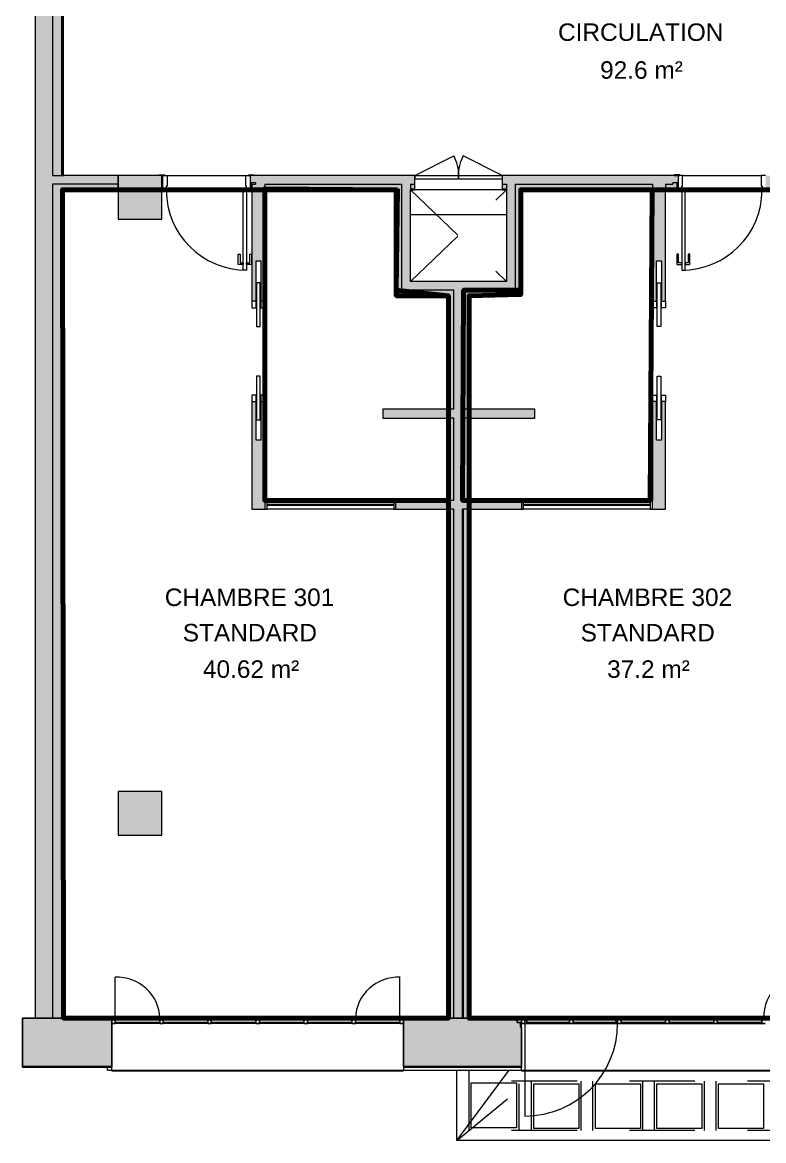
# Model space of a CAD drawing. Header units: metres. Extents: x -227.9 to -140, y 38 to 92.1.
# Drawn here: x -227.87 to -219.38, y 39.07 to 51.87 of the extents above; entities that cross this region are included whole.
import ezdxf

# ---------------------------------------------------------------- set-up
doc = ezdxf.new("R2010")
doc.units = ezdxf.units.M
doc.linetypes.add('JIS_02_0.7', pattern=[1.35, 0.75, -0.6])
for name, color, linetype, lineweight in [('A-AREA-IDEN', 7, 'Continuous', 9), ('A-DOOR', 7, 'Continuous', 5), ('A-FLOR', 7, 'Continuous', 5), ('A-GLAZ', 7, 'Continuous', 5), ('A-WALL', 7, 'Continuous', 5), ('A-WALL-PATT', 7, 'Continuous', 13), ('I-WALL', 7, 'Continuous', 5), ('S-COLS', 7, 'Continuous', 5)]:
    doc.layers.add(name, color=color, linetype=linetype, lineweight=lineweight)
doc.layers.add('A-DETL', color=94, linetype='Continuous', lineweight=5, true_color=0x00a600)
doc.layers.add('A-DETL-MBND', color=9, linetype='Continuous', lineweight=5, true_color=0xc0c0c0)
doc.layers.add('Chambre', color=40, linetype='Continuous')
doc.layers.add('SDB', color=230, linetype='Continuous')
doc.styles.add('Arial_1', font='arial.ttf', dxfattribs={"height": 0.2})

msp = doc.modelspace()

# ---------------------------------------------------------------- hatches: boundary and pattern name
at = {"layer": 'A-WALL', "true_color": 0xaaaaaa}
msp.add_hatch(color=253, dxfattribs=at).paths.add_polyline_path([(-227.519, 40.47), (-227.519, 62.304), (-227.719, 62.304), (-227.719, 40.47)])
h = msp.add_hatch(color=253, dxfattribs=at)
h.paths.add_polyline_path([(-227.419, 40.47), (-227.419, 50.014), (-227.519, 50.014), (-227.519, 40.47)])
h.paths.add_polyline_path([(-227.419, 50.114), (-227.419, 52.114), (-227.519, 52.114), (-227.519, 50.114)])
h.paths.add_polyline_path([(-227.419, 52.264), (-227.419, 62.254), (-227.519, 62.254), (-227.519, 52.264)])
h = msp.add_hatch(color=253, dxfattribs=at)
h.paths.add_polyline_path([(-227.406, 40.47), (-227.406, 49.964), (-227.419, 49.964), (-227.419, 40.47)])
h.paths.add_polyline_path([(-227.419, 50.114), (-227.406, 50.114), (-227.406, 52.114), (-227.419, 52.114), (-227.419, 52.069)])
h.paths.add_polyline_path([(-227.406, 52.264), (-227.406, 62.241), (-227.419, 62.241), (-227.419, 52.264)])
h = msp.add_hatch(color=253, dxfattribs=at)
h.paths.add_polyline_path([(-227.393, 40.47), (-227.393, 49.951), (-227.406, 49.951), (-227.406, 40.47)])
h.paths.add_polyline_path([(-227.406, 50.114), (-227.393, 50.114), (-227.393, 52.114), (-227.406, 52.114), (-227.406, 52.069)])
h.paths.add_polyline_path([(-227.393, 52.264), (-227.393, 62.241), (-227.406, 62.241), (-227.406, 52.264)])
at = {"layer": 'A-WALL', "true_color": 0x808080}
h = msp.add_hatch(color=8, dxfattribs=at)
h.paths.add_polyline_path([(-227.865, 39.92), (-226.842, 39.92), (-226.842, 40.47), (-227.865, 40.47), (-227.865, 40.281)])
h.paths.add_polyline_path([(-222.152, 39.92), (-222.152, 40.37), (-222.162, 40.37), (-222.162, 40.42), (-222.202, 40.42), (-222.202, 40.47), (-223.502, 40.47), (-223.502, 39.92)])
h.paths.add_polyline_path([(-207.292, 39.92), (-205.904, 39.92), (-205.904, 40.47), (-207.242, 40.47), (-207.242, 40.42), (-207.282, 40.42), (-207.282, 40.37), (-207.292, 40.37), (-207.292, 40.281)])
h.paths.add_polyline_path([(-203.404, 39.92), (-201.747, 39.92), (-201.747, 40.37), (-201.757, 40.37), (-201.757, 40.42), (-201.797, 40.42), (-201.797, 40.47), (-203.404, 40.47), (-203.404, 40.41)])
h.paths.add_polyline_path([(-192.17, 39.92), (-190.97, 39.92), (-190.97, 40.47), (-192.12, 40.47), (-192.12, 40.42), (-192.16, 40.42), (-192.16, 40.37), (-192.17, 40.37), (-192.17, 40.281)])
h.paths.add_polyline_path([(-188.47, 39.92), (-187.171, 39.92), (-187.171, 40.37), (-187.181, 40.37), (-187.181, 40.42), (-187.221, 40.42), (-187.221, 40.47), (-188.47, 40.47), (-188.47, 40.41)])
h.paths.add_polyline_path([(-169.272, 39.92), (-168.917, 39.92), (-168.917, 40.47), (-170.088, 40.47), (-170.088, 40.42), (-170.128, 40.42), (-170.128, 40.37), (-170.138, 40.37), (-170.138, 39.92)])
h.paths.add_polyline_path([(-166.417, 39.92), (-165.918, 39.92), (-165.918, 40.39), (-165.118, 40.39), (-165.118, 39.92), (-164.82, 39.92), (-164.82, 40.37), (-164.83, 40.37), (-164.83, 40.42), (-164.87, 40.42), (-164.87, 40.47), (-166.417, 40.47), (-166.417, 40.281)])
h.paths.add_polyline_path([(-152.826, 39.92), (-150.359, 39.92), (-150.359, 40.37), (-150.369, 40.37), (-150.369, 40.42), (-150.409, 40.42), (-150.409, 40.47), (-153.119, 40.47), (-153.119, 40.42), (-153.159, 40.42), (-153.159, 40.37), (-153.169, 40.37), (-153.169, 39.92)])
h = msp.add_hatch(color=8, dxfattribs=at)
h.paths.add_polyline_path([(-227.865, 39.91), (-226.842, 39.91), (-226.842, 39.92), (-227.865, 39.92)])
h.paths.add_polyline_path([(-223.502, 39.91), (-222.152, 39.91), (-222.152, 39.92), (-223.502, 39.92)])
h.paths.add_polyline_path([(-207.097, 39.91), (-205.904, 39.91), (-205.904, 39.92), (-207.292, 39.92), (-207.292, 39.91)])
h.paths.add_polyline_path([(-203.404, 39.91), (-201.747, 39.91), (-201.747, 39.92), (-203.404, 39.92)])
h.paths.add_polyline_path([(-190.97, 39.91), (-190.97, 39.92), (-192.17, 39.92), (-192.17, 39.91)])
h.paths.add_polyline_path([(-188.47, 39.91), (-187.171, 39.91), (-187.171, 39.92), (-188.47, 39.92)])
h.paths.add_polyline_path([(-170.138, 39.91), (-168.917, 39.91), (-168.917, 39.92), (-170.138, 39.92)])
h.paths.add_polyline_path([(-166.417, 39.91), (-165.918, 39.91), (-165.918, 39.92), (-166.417, 39.92)])
h.paths.add_polyline_path([(-164.82, 39.91), (-164.82, 39.92), (-165.118, 39.92), (-165.118, 39.91)])
h.paths.add_polyline_path([(-153.169, 39.91), (-150.359, 39.91), (-150.359, 39.92), (-153.169, 39.92)])
at = {"layer": 'A-WALL-PATT', "lineweight": 5, "true_color": 0xaaaaaa}
h = msp.add_hatch(color=253, dxfattribs=at)
h.paths.add_polyline_path([(-222.815, 40.47), (-222.815, 46.296), (-222.825, 46.296), (-222.825, 40.47)])
h.paths.add_polyline_path([(-222.815, 46.396), (-222.815, 47.339), (-222.825, 47.339), (-222.825, 46.396)])
h.paths.add_polyline_path([(-222.815, 47.439), (-222.815, 48.802), (-222.825, 48.802), (-222.825, 47.439)])
at = {"layer": 'I-WALL', "true_color": 0xaaaaaa}
for points in [[(-226.832, 50.014), (-226.769, 50.014), (-226.769, 50.114), (-227.519, 50.114), (-227.519, 50.014), (-227.393, 50.014)], [(-226.832, 49.964), (-226.769, 49.964), (-226.769, 50.014), (-227.419, 50.014), (-227.419, 49.964), (-227.393, 49.964)], [(-226.832, 49.951), (-226.769, 49.951), (-226.769, 49.964), (-227.406, 49.964), (-227.406, 49.951), (-227.393, 49.951)], [(-223.572, 48.739), (-223.572, 49.951), (-223.585, 49.951), (-223.585, 48.739)], [(-223.543, 48.752), (-223.522, 48.752), (-223.522, 49.964), (-223.572, 49.964), (-223.572, 48.752)], [(-223.522, 48.802), (-223.422, 48.802), (-223.422, 50.014), (-223.522, 50.014), (-223.522, 48.854)], [(-222.222, 48.902), (-222.222, 50.014), (-222.322, 50.014), (-222.322, 48.902)], [(-222.222, 48.802), (-222.172, 48.802), (-222.172, 49.964), (-222.222, 49.964), (-222.222, 48.854)], [(-222.172, 48.752), (-222.159, 48.752), (-222.159, 49.951), (-222.172, 49.951), (-222.172, 48.802)], [(-222.222, 48.802), (-222.222, 48.902), (-223.422, 48.902), (-223.422, 48.802), (-222.72, 48.802)], [(-222.925, 40.47), (-222.825, 40.47), (-222.825, 48.802), (-222.925, 48.802), (-222.925, 41.352)], [(-222.975, 47.339), (-222.925, 47.339), (-222.925, 47.439), (-223.737, 47.439), (-223.737, 47.339), (-222.988, 47.339)], [(-222.752, 47.339), (-222, 47.339), (-222, 47.439), (-222.825, 47.439), (-222.825, 47.339), (-222.765, 47.339)], [(-222.925, 46.296), (-222.925, 46.396), (-223.588, 46.396), (-223.588, 46.296), (-222.975, 46.296)], [(-222.752, 46.296), (-222.152, 46.296), (-222.152, 46.396), (-222.825, 46.396), (-222.825, 46.296), (-222.765, 46.296)]]:
    msp.add_hatch(color=253, dxfattribs=at).paths.add_polyline_path(points)
h = msp.add_hatch(color=253, dxfattribs=at)
h.paths.add_polyline_path([(-220.652, 50.014), (-220.42, 50.014), (-220.42, 50.032), (-220.357, 50.032), (-220.357, 50.114), (-222.372, 50.114), (-222.372, 50.014), (-221.898, 50.014)])
h.paths.add_polyline_path([(-219.294, 50.014), (-218.872, 50.014), (-218.872, 50.114), (-219.357, 50.114), (-219.357, 50.032), (-219.294, 50.032)])
h.paths.add_polyline_path([(-223.422, 50.014), (-223.372, 50.014), (-223.372, 50.114), (-225.258, 50.114), (-225.258, 50.032), (-225.195, 50.032), (-225.195, 50.014), (-223.522, 50.014)])
h.paths.add_polyline_path([(-226.269, 50.032), (-226.258, 50.032), (-226.258, 50.114), (-226.269, 50.114)])
h = msp.add_hatch(color=253, dxfattribs=at)
h.paths.add_polyline_path([(-219.357, 49.951), (-218.872, 49.951), (-218.872, 49.964), (-219.344, 49.964), (-219.344, 50.032), (-219.357, 50.032), (-219.357, 49.994)])
h.paths.add_polyline_path([(-222.172, 49.951), (-220.652, 49.951), (-220.652, 49.964), (-222.172, 49.964)])
h.paths.add_polyline_path([(-220.502, 49.951), (-220.357, 49.951), (-220.357, 50.032), (-220.37, 50.032), (-220.37, 49.964), (-220.502, 49.964)])
h.paths.add_polyline_path([(-222.372, 49.951), (-222.322, 49.951), (-222.322, 49.964), (-222.372, 49.964)])
h.paths.add_polyline_path([(-223.422, 49.951), (-223.372, 49.951), (-223.372, 49.964), (-223.422, 49.964)])
h.paths.add_polyline_path([(-223.572, 49.951), (-223.572, 49.964), (-225.088, 49.964), (-225.088, 49.951), (-223.585, 49.951)])
h.paths.add_polyline_path([(-225.238, 49.951), (-225.238, 49.964), (-225.245, 49.964), (-225.245, 50.032), (-225.258, 50.032), (-225.258, 49.951)])
h.paths.add_polyline_path([(-226.269, 49.951), (-226.258, 49.951), (-226.258, 50.032), (-226.269, 50.032), (-226.269, 49.994)])
h = msp.add_hatch(color=253, dxfattribs=at)
h.paths.add_polyline_path([(-218.872, 49.964), (-218.872, 50.014), (-219.294, 50.014), (-219.294, 50.032), (-219.344, 50.032), (-219.344, 49.964)])
h.paths.add_polyline_path([(-220.502, 49.964), (-220.37, 49.964), (-220.37, 50.032), (-220.42, 50.032), (-220.42, 50.014), (-220.502, 50.014)])
h.paths.add_polyline_path([(-220.652, 49.964), (-220.652, 50.014), (-222.222, 50.014), (-222.222, 49.964), (-221.898, 49.964)])
h.paths.add_polyline_path([(-222.372, 49.964), (-222.322, 49.964), (-222.322, 50.014), (-222.372, 50.014)])
h.paths.add_polyline_path([(-225.238, 49.964), (-225.238, 50.032), (-225.245, 50.032), (-225.245, 49.964)])
h.paths.add_polyline_path([(-223.422, 49.964), (-223.372, 49.964), (-223.372, 50.014), (-223.422, 50.014)])
h.paths.add_polyline_path([(-225.088, 49.964), (-223.522, 49.964), (-223.522, 50.014), (-225.088, 50.014)])
h = msp.add_hatch(color=253, dxfattribs=at)
h.paths.add_polyline_path([(-225.187, 46.296), (-225.088, 46.296), (-225.088, 47.527), (-225.135, 47.527), (-225.135, 47.087), (-225.19, 47.087), (-225.19, 47.527), (-225.238, 47.527), (-225.238, 46.296)])
h.paths.add_polyline_path([(-225.088, 48.677), (-225.088, 50.014), (-225.238, 50.014), (-225.238, 49.951), (-225.213, 49.951), (-225.213, 49.941), (-225.238, 49.941), (-225.238, 48.677), (-225.19, 48.677), (-225.19, 49.137), (-225.135, 49.137), (-225.135, 48.677)])
h = msp.add_hatch(color=253, dxfattribs=at)
h.paths.add_polyline_path([(-220.652, 46.296), (-220.502, 46.296), (-220.502, 47.527), (-220.549, 47.527), (-220.549, 47.087), (-220.604, 47.087), (-220.604, 47.527), (-220.652, 47.527), (-220.652, 46.396)])
h.paths.add_polyline_path([(-220.652, 48.677), (-220.604, 48.677), (-220.604, 49.137), (-220.549, 49.137), (-220.549, 48.677), (-220.502, 48.677), (-220.502, 50.014), (-220.652, 50.014), (-220.652, 48.854)])
h = msp.add_hatch(color=253, dxfattribs=at)
h.paths.add_polyline_path([(-222.172, 48.752), (-222.172, 48.802), (-222.815, 48.802), (-222.815, 48.752), (-222.72, 48.752)])
h.paths.add_polyline_path([(-223.522, 48.752), (-222.925, 48.752), (-222.925, 48.802), (-223.522, 48.802)])
h = msp.add_hatch(color=253, dxfattribs=at)
h.paths.add_polyline_path([(-222.159, 48.739), (-222.159, 48.752), (-222.765, 48.752), (-222.765, 48.739), (-222.72, 48.739)])
h.paths.add_polyline_path([(-223.543, 48.739), (-222.975, 48.739), (-222.975, 48.752), (-223.572, 48.752), (-223.572, 48.739)])
h = msp.add_hatch(color=253, dxfattribs=at)
h.paths.add_polyline_path([(-222.975, 40.47), (-222.975, 46.296), (-222.988, 46.296), (-222.988, 40.47)])
h.paths.add_polyline_path([(-222.975, 46.396), (-222.975, 47.339), (-222.988, 47.339), (-222.988, 46.396)])
h.paths.add_polyline_path([(-222.988, 47.439), (-222.975, 47.439), (-222.975, 48.739), (-222.988, 48.739), (-222.988, 47.782)])
h = msp.add_hatch(color=253, dxfattribs=at)
h.paths.add_polyline_path([(-222.925, 40.47), (-222.925, 46.296), (-222.975, 46.296), (-222.975, 40.47)])
h.paths.add_polyline_path([(-222.975, 46.396), (-222.925, 46.396), (-222.925, 47.339), (-222.975, 47.339), (-222.975, 46.711)])
h.paths.add_polyline_path([(-222.925, 47.439), (-222.925, 48.752), (-222.975, 48.752), (-222.975, 47.439)])
h = msp.add_hatch(color=253, dxfattribs=at)
h.paths.add_polyline_path([(-222.765, 40.47), (-222.765, 46.296), (-222.815, 46.296), (-222.815, 40.47)])
h.paths.add_polyline_path([(-222.815, 46.396), (-222.765, 46.396), (-222.765, 47.339), (-222.815, 47.339), (-222.815, 46.711)])
h.paths.add_polyline_path([(-222.765, 47.439), (-222.765, 48.752), (-222.815, 48.752), (-222.815, 47.439)])
h = msp.add_hatch(color=253, dxfattribs=at)
h.paths.add_polyline_path([(-222.752, 40.47), (-222.752, 46.296), (-222.765, 46.296), (-222.765, 40.47)])
h.paths.add_polyline_path([(-222.765, 46.396), (-222.752, 46.396), (-222.752, 47.339), (-222.765, 47.339), (-222.765, 46.711)])
h.paths.add_polyline_path([(-222.752, 47.439), (-222.752, 48.739), (-222.765, 48.739), (-222.765, 47.439)])
at = {"layer": 'S-COLS', "true_color": 0x808080}
for points in [[(-226.269, 49.614), (-226.269, 49.941), (-226.303, 49.941), (-226.303, 49.951), (-226.269, 49.951), (-226.269, 50.114), (-226.769, 50.114), (-226.769, 49.614)], [(-226.769, 42.564), (-226.269, 42.564), (-226.269, 43.064), (-226.769, 43.064)]]:
    msp.add_hatch(color=8, dxfattribs=at).paths.add_polyline_path(points)

# ---------------------------------------------------------------- linework, layer by layer
at = {"layer": 'A-DETL', "color": 7, "linetype": 'JIS_02_0.7'}
for p, q in [((-223.422, 48.902), (-222.322, 49.951)), ((-223.422, 49.951), (-222.322, 48.902))]:
    msp.add_line(p, q, dxfattribs=at)
at = {"layer": 'A-DETL', "color": 7}
for p, q in [((-222.893, 39.07), (-222.893, 39.87)), ((-151.695, 39.07), (-222.893, 39.07))]:
    msp.add_line(p, q, dxfattribs=at)
at = {"layer": 'A-DETL', "color": 9, "linetype": 'JIS_02_0.7', "lineweight": 9, "true_color": 0xc0c0c0}
for p, q in [((-222.89, 39.071), (-221.911, 39.878)), ((-222.751, 39.185), (-222.751, 39.878)), ((-206.665, 39.749), (-222.751, 39.749)), ((-222.726, 39.215), (-222.726, 39.731)), ((-222.726, 39.731), (-222.207, 39.731)), ((-222.207, 39.731), (-222.207, 39.216)), ((-222.182, 39.721), (-222.182, 39.185)), ((-222.038, 39.185), (-222.038, 39.749)), ((-222.01, 39.21), (-222.01, 39.72)), ((-222.01, 39.72), (-221.496, 39.72)), ((-221.495, 39.72), (-221.495, 39.21)), ((-221.47, 39.749), (-221.47, 39.185)), ((-221.333, 39.185), (-221.333, 39.749)), ((-221.305, 39.21), (-221.305, 39.72)), ((-221.305, 39.72), (-220.791, 39.72)), ((-220.79, 39.72), (-220.79, 39.21)), ((-220.765, 39.749), (-220.765, 39.185)), ((-220.628, 39.185), (-220.628, 39.749)), ((-220.6, 39.21), (-220.6, 39.72)), ((-220.6, 39.72), (-220.086, 39.72)), ((-220.085, 39.72), (-220.085, 39.21)), ((-220.06, 39.749), (-220.06, 39.185)), ((-219.923, 39.185), (-219.923, 39.749)), ((-219.895, 39.21), (-219.895, 39.72)), ((-219.895, 39.72), (-219.381, 39.72)), ((-219.38, 39.72), (-219.38, 39.21)), ((-206.665, 39.185), (-222.751, 39.185)), ((-222.207, 39.215), (-222.726, 39.215)), ((-221.495, 39.21), (-222.01, 39.21)), ((-220.79, 39.21), (-221.305, 39.21)), ((-220.085, 39.21), (-220.6, 39.21)), ((-219.38, 39.21), (-219.895, 39.21))]:
    msp.add_line(p, q, dxfattribs=at)
at = {"layer": 'A-DETL-MBND', "lineweight": 9}
for p, q in [((-222.322, 49.664), (-223.421, 49.664)), ((-222.893, 39.07), (-222.893, 39.878)), ((-222.893, 39.07), (-222.293, 39.878)), ((-151.695, 39.07), (-222.893, 39.07))]:
    msp.add_line(p, q, dxfattribs=at)
at = {"layer": 'A-DOOR', "color": 9, "true_color": 0xc0c0c0}
for p, q in [((-223.372, 50.114), (-222.927, 50.341)), ((-222.372, 50.114), (-222.818, 50.341)), ((-226.303, 50.114), (-226.303, 50.124)), ((-226.303, 50.124), (-226.238, 50.124)), ((-226.238, 50.114), (-226.303, 50.114)), ((-226.258, 50.114), (-226.208, 50.114)), ((-226.258, 49.951), (-226.258, 50.114)), ((-226.238, 50.124), (-226.238, 50.114)), ((-226.208, 50.114), (-226.208, 49.994)), ((-225.308, 50.114), (-225.258, 50.114)), ((-225.308, 49.994), (-225.308, 50.114)), ((-225.278, 50.124), (-225.213, 50.124)), ((-225.278, 50.114), (-225.278, 50.124)), ((-225.213, 50.114), (-225.278, 50.114)), ((-225.258, 50.114), (-225.258, 49.951)), ((-225.213, 50.124), (-225.213, 50.114)), ((-220.337, 50.124), (-220.402, 50.124)), ((-220.402, 50.124), (-220.402, 50.114)), ((-220.402, 50.114), (-220.337, 50.114)), ((-220.307, 50.114), (-220.357, 50.114)), ((-220.357, 50.114), (-220.357, 49.951)), ((-220.337, 50.114), (-220.337, 50.124)), ((-220.307, 49.994), (-220.307, 50.114)), ((-219.357, 50.114), (-219.407, 50.114)), ((-219.407, 50.114), (-219.407, 49.994)), ((-226.303, 49.941), (-226.303, 49.951)), ((-226.303, 49.951), (-226.238, 49.951)), ((-226.238, 49.941), (-226.303, 49.941)), ((-226.218, 49.951), (-226.258, 49.951)), ((-226.238, 49.951), (-226.238, 49.941)), ((-226.218, 49.994), (-226.218, 49.951)), ((-226.208, 49.994), (-226.218, 49.994)), ((-225.298, 49.994), (-225.308, 49.994)), ((-225.298, 49.951), (-225.298, 49.994)), ((-225.258, 49.951), (-225.298, 49.951)), ((-225.278, 49.951), (-225.213, 49.951)), ((-225.278, 49.941), (-225.278, 49.951)), ((-225.213, 49.941), (-225.278, 49.941)), ((-225.213, 49.951), (-225.213, 49.941)), ((-220.337, 49.951), (-220.402, 49.951)), ((-220.402, 49.951), (-220.402, 49.941)), ((-220.402, 49.941), (-220.337, 49.941)), ((-220.357, 49.951), (-220.317, 49.951)), ((-220.337, 49.941), (-220.337, 49.951)), ((-220.317, 49.951), (-220.317, 49.994)), ((-220.317, 49.994), (-220.307, 49.994)), ((-219.407, 49.994), (-219.397, 49.994)), ((-219.397, 49.994), (-219.397, 49.951)), ((-219.397, 49.951), (-219.357, 49.951)), ((-225.19, 48.677), (-225.238, 48.677)), ((-225.238, 48.677), (-225.238, 48.602)), ((-225.19, 48.602), (-225.19, 48.677)), ((-225.088, 48.677), (-225.135, 48.677)), ((-225.135, 48.677), (-225.135, 48.602)), ((-225.088, 48.602), (-225.088, 48.677)), ((-220.652, 48.677), (-220.604, 48.677)), ((-220.652, 48.602), (-220.652, 48.677)), ((-220.604, 48.677), (-220.604, 48.602)), ((-220.549, 48.677), (-220.502, 48.677)), ((-220.549, 48.602), (-220.549, 48.677)), ((-220.502, 48.677), (-220.502, 48.602)), ((-225.238, 48.602), (-225.19, 48.602)), ((-225.135, 48.602), (-225.088, 48.602)), ((-220.604, 48.602), (-220.652, 48.602)), ((-220.502, 48.602), (-220.549, 48.602)), ((-225.19, 47.602), (-225.238, 47.602)), ((-225.238, 47.602), (-225.238, 47.527)), ((-225.238, 47.527), (-225.19, 47.527)), ((-225.19, 47.527), (-225.19, 47.602)), ((-225.088, 47.602), (-225.135, 47.602)), ((-225.135, 47.602), (-225.135, 47.527)), ((-225.135, 47.527), (-225.088, 47.527)), ((-225.088, 47.527), (-225.088, 47.602)), ((-220.652, 47.602), (-220.604, 47.602)), ((-220.652, 47.527), (-220.652, 47.602)), ((-220.604, 47.527), (-220.652, 47.527)), ((-220.604, 47.602), (-220.604, 47.527)), ((-220.549, 47.602), (-220.502, 47.602)), ((-220.549, 47.527), (-220.549, 47.602)), ((-220.502, 47.527), (-220.549, 47.527)), ((-220.502, 47.602), (-220.502, 47.527))]:
    msp.add_line(p, q, dxfattribs=at)
at = {"layer": 'A-DOOR', "color": 9, "lineweight": 9, "true_color": 0xc0c0c0}
for p, q in [((-223.37, 50.114), (-222.873, 50.114)), ((-223.37, 50.074), (-223.37, 50.114)), ((-222.873, 50.074), (-223.37, 50.074)), ((-222.873, 50.114), (-222.873, 50.074)), ((-222.871, 50.114), (-222.374, 50.114)), ((-222.871, 50.074), (-222.871, 50.114)), ((-222.374, 50.074), (-222.871, 50.074)), ((-222.374, 50.114), (-222.374, 50.074))]:
    msp.add_line(p, q, dxfattribs=at)
at = {"layer": 'A-DOOR'}
for p, q in [((-225.338, 49.951), (-225.298, 49.951)), ((-225.338, 49.031), (-225.338, 49.951)), ((-225.298, 49.951), (-225.298, 49.031)), ((-220.317, 49.951), (-220.317, 49.031)), ((-220.277, 49.951), (-220.317, 49.951)), ((-220.277, 49.031), (-220.277, 49.951)), ((-225.393, 49.216), (-225.373, 49.216)), ((-225.393, 49.096), (-225.393, 49.216)), ((-225.373, 49.216), (-225.373, 49.116)), ((-225.263, 49.216), (-225.243, 49.216)), ((-225.263, 49.116), (-225.263, 49.216)), ((-225.243, 49.216), (-225.243, 49.096)), ((-220.352, 49.216), (-220.372, 49.216)), ((-220.372, 49.216), (-220.372, 49.096)), ((-220.352, 49.116), (-220.352, 49.216)), ((-220.222, 49.216), (-220.242, 49.216)), ((-220.242, 49.216), (-220.242, 49.116)), ((-220.222, 49.096), (-220.222, 49.216)), ((-225.338, 49.096), (-225.393, 49.096)), ((-225.373, 49.116), (-225.338, 49.116)), ((-225.338, 49.116), (-225.338, 49.096)), ((-225.298, 49.031), (-225.338, 49.031)), ((-225.298, 49.116), (-225.263, 49.116)), ((-225.298, 49.096), (-225.298, 49.116)), ((-225.243, 49.096), (-225.298, 49.096)), ((-220.372, 49.096), (-220.317, 49.096)), ((-220.317, 49.116), (-220.352, 49.116)), ((-220.317, 49.096), (-220.317, 49.116)), ((-220.317, 49.031), (-220.277, 49.031)), ((-220.242, 49.116), (-220.277, 49.116)), ((-220.277, 49.116), (-220.277, 49.096)), ((-220.277, 49.096), (-220.222, 49.096)), ((-225.143, 48.887), (-225.183, 48.887)), ((-225.183, 48.887), (-225.183, 48.387)), ((-225.143, 48.387), (-225.143, 48.887)), ((-220.597, 48.887), (-220.557, 48.887)), ((-220.597, 48.387), (-220.597, 48.887)), ((-220.557, 48.887), (-220.557, 48.387)), ((-225.183, 48.387), (-225.143, 48.387)), ((-220.557, 48.387), (-220.597, 48.387)), ((-225.143, 47.817), (-225.183, 47.817)), ((-225.183, 47.817), (-225.183, 47.317)), ((-225.143, 47.317), (-225.143, 47.817)), ((-220.597, 47.317), (-220.597, 47.817)), ((-220.597, 47.817), (-220.557, 47.817)), ((-220.557, 47.817), (-220.557, 47.317)), ((-225.183, 47.317), (-225.143, 47.317)), ((-220.557, 47.317), (-220.597, 47.317))]:
    msp.add_line(p, q, dxfattribs=at)
at = {"layer": 'A-DOOR', "color": 9, "true_color": 0xc0c0c0}
for centre, start, end in [((-223.326, 50.124), 358.6205, 28.3795), ((-222.418, 50.124), 151.6205, 181.3795)]:
    msp.add_arc(centre, 0.455, start, end, dxfattribs=at)
at = {"layer": 'A-DOOR'}
for centre, start, end in [((-225.298, 49.951), 180, 270), ((-220.317, 49.951), 270, 0)]:
    msp.add_arc(centre, 0.92, start, end, dxfattribs=at)
at = {"layer": 'A-FLOR', "lineweight": 9}
msp.add_line((-223.421, 48.902), (-223.421, 49.664), dxfattribs=at)
at = {"layer": 'A-FLOR'}
msp.add_line((-222.752, 40.47), (-218.74, 40.47), dxfattribs=at)
at = {"layer": 'A-GLAZ', "lineweight": 13}
for p, q in [((-225.063, 46.396), (-225.088, 46.396)), ((-225.088, 46.396), (-225.088, 46.296)), ((-225.063, 46.296), (-225.063, 46.396)), ((-223.613, 46.351), (-225.063, 46.351)), ((-225.063, 46.351), (-225.063, 46.341)), ((-225.063, 46.341), (-223.613, 46.341)), ((-223.588, 46.396), (-223.613, 46.396)), ((-223.613, 46.396), (-223.613, 46.296)), ((-223.613, 46.341), (-223.613, 46.351)), ((-223.588, 46.296), (-223.588, 46.396)), ((-222.127, 46.396), (-222.152, 46.396)), ((-222.152, 46.396), (-222.152, 46.296)), ((-222.127, 46.296), (-222.127, 46.396)), ((-220.677, 46.351), (-222.127, 46.351)), ((-222.127, 46.351), (-222.127, 46.341)), ((-222.127, 46.341), (-220.677, 46.341)), ((-220.652, 46.396), (-220.677, 46.396)), ((-220.677, 46.396), (-220.677, 46.296)), ((-220.677, 46.341), (-220.677, 46.351)), ((-220.652, 46.296), (-220.652, 46.396)), ((-225.088, 46.296), (-225.063, 46.296)), ((-223.613, 46.296), (-223.588, 46.296)), ((-222.152, 46.296), (-222.127, 46.296)), ((-220.677, 46.296), (-220.652, 46.296)), ((-222.111, 40.41), (-222.111, 39.35))]:
    msp.add_line(p, q, dxfattribs=at)
at = {"layer": 'A-GLAZ'}
for p, q in [((-225.063, 46.396), (-223.613, 46.396)), ((-222.127, 46.396), (-220.677, 46.396)), ((-223.613, 46.296), (-225.063, 46.296)), ((-220.677, 46.296), (-222.127, 46.296))]:
    msp.add_line(p, q, dxfattribs=at)
at = {"layer": 'A-GLAZ', "lineweight": 9}
for p, q in [((-226.802, 40.47), (-226.802, 40.939)), ((-223.542, 40.47), (-223.542, 40.939)), ((-226.802, 40.47), (-226.292, 40.47)), ((-226.252, 40.47), (-225.742, 40.47)), ((-225.702, 40.47), (-225.192, 40.47)), ((-225.152, 40.47), (-224.642, 40.47)), ((-224.602, 40.47), (-224.092, 40.47)), ((-224.052, 40.47), (-223.542, 40.47)), ((-221.601, 40.47), (-222.091, 40.47)), ((-221.071, 40.47), (-221.561, 40.47)), ((-220.501, 40.47), (-221.011, 40.47)), ((-219.951, 40.47), (-220.461, 40.47)), ((-219.401, 40.47), (-219.911, 40.47)), ((-226.292, 40.41), (-226.802, 40.41)), ((-225.742, 40.41), (-226.252, 40.41)), ((-225.192, 40.41), (-225.702, 40.41)), ((-224.642, 40.41), (-225.152, 40.41)), ((-224.092, 40.41), (-224.602, 40.41)), ((-223.542, 40.41), (-224.052, 40.41)), ((-222.151, 39.877), (-222.151, 40.41)), ((-222.091, 40.41), (-221.601, 40.41)), ((-221.561, 40.41), (-221.071, 40.41)), ((-221.011, 40.41), (-220.501, 40.41)), ((-220.461, 40.41), (-219.951, 40.41)), ((-219.911, 40.41), (-219.401, 40.41)), ((-226.842, 39.877), (-226.842, 39.91)), ((-226.842, 39.867), (-226.842, 39.877)), ((-226.842, 39.877), (-223.502, 39.877)), ((-226.842, 39.867), (-223.502, 39.867)), ((-223.502, 39.91), (-223.502, 39.877)), ((-223.502, 39.877), (-223.502, 39.867)), ((-222.151, 39.867), (-222.151, 39.877)), ((-222.151, 39.877), (-218.811, 39.877)), ((-222.151, 39.867), (-218.811, 39.867))]:
    msp.add_line(p, q, dxfattribs=at)
at = {"layer": 'A-GLAZ', "lineweight": 25}
for p, q in [((-226.802, 40.47), (-226.842, 40.47)), ((-226.842, 40.47), (-226.842, 40.41)), ((-226.802, 40.41), (-226.802, 40.47)), ((-226.292, 40.458), (-226.802, 40.458)), ((-226.802, 40.458), (-226.802, 40.422)), ((-226.252, 40.47), (-226.292, 40.47)), ((-226.292, 40.47), (-226.292, 40.41)), ((-226.292, 40.422), (-226.292, 40.458)), ((-226.252, 40.41), (-226.252, 40.47)), ((-225.742, 40.458), (-226.252, 40.458)), ((-226.252, 40.458), (-226.252, 40.422)), ((-225.702, 40.47), (-225.742, 40.47)), ((-225.742, 40.47), (-225.742, 40.41)), ((-225.742, 40.422), (-225.742, 40.458)), ((-225.702, 40.41), (-225.702, 40.47)), ((-225.192, 40.458), (-225.702, 40.458)), ((-225.702, 40.458), (-225.702, 40.422)), ((-225.152, 40.47), (-225.192, 40.47)), ((-225.192, 40.47), (-225.192, 40.41)), ((-225.192, 40.422), (-225.192, 40.458)), ((-225.152, 40.41), (-225.152, 40.47)), ((-224.642, 40.458), (-225.152, 40.458)), ((-225.152, 40.458), (-225.152, 40.422)), ((-224.602, 40.47), (-224.642, 40.47)), ((-224.642, 40.47), (-224.642, 40.41)), ((-224.642, 40.422), (-224.642, 40.458)), ((-224.602, 40.41), (-224.602, 40.47)), ((-224.092, 40.458), (-224.602, 40.458)), ((-224.602, 40.458), (-224.602, 40.422)), ((-224.052, 40.47), (-224.092, 40.47)), ((-224.092, 40.47), (-224.092, 40.41)), ((-224.092, 40.422), (-224.092, 40.458)), ((-224.052, 40.41), (-224.052, 40.47)), ((-223.542, 40.458), (-224.052, 40.458)), ((-224.052, 40.458), (-224.052, 40.422)), ((-223.502, 40.47), (-223.542, 40.47)), ((-223.542, 40.47), (-223.542, 40.41)), ((-223.542, 40.422), (-223.542, 40.458)), ((-223.502, 40.41), (-223.502, 40.47)), ((-222.151, 40.41), (-222.151, 40.47)), ((-222.151, 40.47), (-222.111, 40.47)), ((-222.111, 40.41), (-222.111, 40.47)), ((-222.111, 40.47), (-222.091, 40.47)), ((-222.111, 40.47), (-222.111, 40.41)), ((-222.091, 40.47), (-222.091, 40.41)), ((-222.091, 40.422), (-222.091, 40.458)), ((-222.091, 40.458), (-221.601, 40.458)), ((-221.601, 40.41), (-221.601, 40.47)), ((-221.601, 40.47), (-221.561, 40.47)), ((-221.601, 40.458), (-221.601, 40.422)), ((-221.561, 40.47), (-221.561, 40.41)), ((-221.561, 40.422), (-221.561, 40.458)), ((-221.561, 40.458), (-221.071, 40.458)), ((-221.071, 40.41), (-221.071, 40.47)), ((-221.071, 40.47), (-221.051, 40.47)), ((-221.071, 40.458), (-221.071, 40.422)), ((-221.051, 40.47), (-221.051, 40.41)), ((-221.051, 40.41), (-221.051, 40.47)), ((-221.051, 40.47), (-221.011, 40.47)), ((-221.011, 40.47), (-221.011, 40.41)), ((-221.011, 40.422), (-221.011, 40.458)), ((-221.011, 40.458), (-220.501, 40.458)), ((-220.501, 40.41), (-220.501, 40.47)), ((-220.501, 40.47), (-220.461, 40.47)), ((-220.501, 40.458), (-220.501, 40.422)), ((-220.461, 40.47), (-220.461, 40.41)), ((-220.461, 40.422), (-220.461, 40.458)), ((-220.461, 40.458), (-219.951, 40.458)), ((-219.951, 40.41), (-219.951, 40.47)), ((-219.951, 40.47), (-219.911, 40.47)), ((-219.951, 40.458), (-219.951, 40.422)), ((-219.911, 40.47), (-219.911, 40.41)), ((-219.911, 40.422), (-219.911, 40.458)), ((-219.911, 40.458), (-219.401, 40.458)), ((-219.401, 40.41), (-219.401, 40.47)), ((-219.401, 40.47), (-219.361, 40.47)), ((-219.401, 40.458), (-219.401, 40.422)), ((-226.842, 40.41), (-226.802, 40.41)), ((-226.802, 40.422), (-226.292, 40.422)), ((-226.292, 40.41), (-226.252, 40.41)), ((-226.252, 40.422), (-225.742, 40.422)), ((-225.742, 40.41), (-225.702, 40.41)), ((-225.702, 40.422), (-225.192, 40.422)), ((-225.192, 40.41), (-225.152, 40.41)), ((-225.152, 40.422), (-224.642, 40.422)), ((-224.642, 40.41), (-224.602, 40.41)), ((-224.602, 40.422), (-224.092, 40.422)), ((-224.092, 40.41), (-224.052, 40.41)), ((-224.052, 40.422), (-223.542, 40.422)), ((-223.542, 40.41), (-223.502, 40.41)), ((-222.111, 40.41), (-222.151, 40.41)), ((-222.091, 40.41), (-222.111, 40.41)), ((-221.601, 40.422), (-222.091, 40.422)), ((-221.561, 40.41), (-221.601, 40.41)), ((-221.071, 40.422), (-221.561, 40.422)), ((-221.051, 40.41), (-221.071, 40.41)), ((-221.011, 40.41), (-221.051, 40.41)), ((-220.501, 40.422), (-221.011, 40.422)), ((-220.461, 40.41), (-220.501, 40.41)), ((-219.951, 40.422), (-220.461, 40.422)), ((-219.911, 40.41), (-219.951, 40.41)), ((-219.401, 40.422), (-219.911, 40.422)), ((-219.361, 40.41), (-219.401, 40.41))]:
    msp.add_line(p, q, dxfattribs=at)
at = {"layer": 'A-GLAZ', "lineweight": 13}
for centre, radius, start, end in [((-218.852, 40.471), 0.529, 87.6866, 180.1887), ((-222.111, 40.41), 1.06, 270, 360)]:
    msp.add_arc(centre, radius, start, end, dxfattribs=at)
at = {"layer": 'A-GLAZ', "lineweight": 9}
for centre, start, end in [((-226.777, 40.454), 1.8682, 92.8581), ((-223.566, 40.454), 87.1419, 178.1318)]:
    msp.add_arc(centre, 0.486, start, end, dxfattribs=at)
at = {"layer": 'A-WALL', "lineweight": 13}
for p, q in [((-227.719, 62.504), (-227.719, 40.47)), ((-227.393, 50.114), (-227.393, 52.114)), ((-227.393, 40.47), (-227.393, 49.951)), ((-227.719, 40.47), (-227.393, 40.47)), ((-226.889, 39.878), (-226.889, 39.91)), ((-226.889, 39.878), (-226.842, 39.878)), ((-223.502, 39.878), (-222.151, 39.878))]:
    msp.add_line(p, q, dxfattribs=at)
at = {"layer": 'A-WALL'}
for p, q in [((-227.519, 52.114), (-227.519, 50.114)), ((-227.419, 52.114), (-227.419, 50.114)), ((-227.406, 52.114), (-227.406, 50.114)), ((-227.519, 50.114), (-227.393, 50.114)), ((-227.519, 50.014), (-227.519, 40.47)), ((-226.769, 50.014), (-227.519, 50.014)), ((-227.419, 49.964), (-227.419, 40.47)), ((-226.769, 49.964), (-227.419, 49.964)), ((-227.406, 49.951), (-227.406, 40.47)), ((-227.406, 49.951), (-227.393, 49.951)), ((-226.258, 50.032), (-226.269, 50.032)), ((-225.195, 50.032), (-225.258, 50.032)), ((-225.245, 50.032), (-225.245, 49.964)), ((-225.245, 49.964), (-225.238, 49.964)), ((-225.238, 50.014), (-225.238, 49.951)), ((-225.195, 50.032), (-225.195, 50.014)), ((-225.088, 50.014), (-223.522, 50.014)), ((-225.088, 50.014), (-225.088, 49.951)), ((-225.088, 49.964), (-223.572, 49.964)), ((-223.572, 48.752), (-223.572, 49.964)), ((-223.522, 48.802), (-223.522, 50.014)), ((-223.422, 50.014), (-223.372, 50.014)), ((-223.422, 50.014), (-223.422, 49.951)), ((-223.422, 49.964), (-223.372, 49.964)), ((-222.372, 50.014), (-222.322, 50.014)), ((-222.372, 49.964), (-222.322, 49.964)), ((-222.322, 50.014), (-222.322, 49.951)), ((-222.222, 50.014), (-220.652, 50.014)), ((-222.222, 50.014), (-222.222, 48.802)), ((-222.172, 49.964), (-220.652, 49.964)), ((-222.172, 49.964), (-222.172, 48.752)), ((-220.652, 50.014), (-220.652, 49.951)), ((-220.502, 50.014), (-220.42, 50.014)), ((-220.502, 50.014), (-220.502, 49.951)), ((-220.502, 49.964), (-220.37, 49.964)), ((-220.357, 50.032), (-220.42, 50.032)), ((-220.42, 50.014), (-220.42, 50.032)), ((-220.37, 49.964), (-220.37, 50.032)), ((-222.925, 48.802), (-223.522, 48.802)), ((-222.925, 47.439), (-222.925, 48.802)), ((-222.825, 47.439), (-222.825, 48.802)), ((-222.222, 48.802), (-222.825, 48.802)), ((-222.815, 47.439), (-222.815, 48.802)), ((-222.975, 48.752), (-223.572, 48.752)), ((-222.975, 47.439), (-222.975, 48.752)), ((-222.765, 47.439), (-222.765, 48.752)), ((-222.172, 48.752), (-222.765, 48.752)), ((-222.925, 47.439), (-222.988, 47.439)), ((-222.752, 47.439), (-222.825, 47.439)), ((-222.925, 47.339), (-222.988, 47.339)), ((-222.975, 46.396), (-222.975, 47.339)), ((-222.925, 46.396), (-222.925, 47.339)), ((-222.825, 46.396), (-222.825, 47.339)), ((-222.752, 47.339), (-222.825, 47.339)), ((-222.815, 46.396), (-222.815, 47.339)), ((-222.765, 46.396), (-222.765, 47.339)), ((-222.925, 46.396), (-222.988, 46.396)), ((-222.752, 46.396), (-222.825, 46.396)), ((-222.925, 46.296), (-222.988, 46.296)), ((-222.975, 40.47), (-222.975, 46.296)), ((-222.925, 40.47), (-222.925, 46.296)), ((-222.825, 40.47), (-222.825, 46.296)), ((-222.752, 46.296), (-222.825, 46.296)), ((-222.815, 40.47), (-222.815, 46.296)), ((-222.765, 40.47), (-222.765, 46.296))]:
    msp.add_line(p, q, dxfattribs=at)
at = {"layer": 'A-WALL', "lineweight": 25}
for p, q in [((-226.842, 40.47), (-227.865, 40.47)), ((-227.865, 40.47), (-227.865, 39.91)), ((-222.202, 40.47), (-223.502, 40.47)), ((-222.202, 40.42), (-222.202, 40.47)), ((-226.842, 39.91), (-226.842, 40.41)), ((-223.502, 40.41), (-223.502, 39.91)), ((-222.162, 40.42), (-222.202, 40.42)), ((-222.162, 40.37), (-222.162, 40.42)), ((-222.152, 40.37), (-222.162, 40.37)), ((-222.152, 39.91), (-222.152, 40.37)), ((-227.865, 39.91), (-226.842, 39.91)), ((-223.502, 39.91), (-222.152, 39.91))]:
    msp.add_line(p, q, dxfattribs=at)
at = {"layer": 'A-WALL', "lineweight": 9}
for p, q in [((-222.202, 40.47), (-222.151, 40.47)), ((-226.842, 39.92), (-227.865, 39.92)), ((-222.152, 39.92), (-223.502, 39.92)), ((-222.151, 39.91), (-222.152, 39.91))]:
    msp.add_line(p, q, dxfattribs=at)
at = {"layer": 'Chambre', "lineweight": 140}
for points in [[(-222.988, 48.739), (-223.585, 48.739), (-223.585, 49.951), (-227.406, 49.951), (-227.393, 40.47), (-222.988, 40.47), (-222.988, 48.739)], [(-218.74, 49.464), (-218.897, 49.464), (-218.897, 49.951), (-222.159, 49.951), (-222.159, 48.752), (-222.752, 48.739), (-222.752, 40.47), (-218.74, 40.47), (-218.74, 49.464)]]:
    msp.add_lwpolyline(points, dxfattribs=at)
at = {"layer": 'I-WALL', "lineweight": 13}
for p, q in [((-226.769, 50.114), (-227.393, 50.114)), ((-226.769, 49.951), (-226.769, 50.114)), ((-226.269, 50.114), (-226.269, 49.951)), ((-223.372, 50.114), (-225.213, 50.114)), ((-223.372, 49.951), (-223.372, 50.114)), ((-220.402, 50.114), (-222.372, 50.114)), ((-222.372, 50.114), (-222.372, 49.951)), ((-227.393, 49.951), (-226.769, 49.951)), ((-225.238, 49.941), (-225.238, 48.677)), ((-225.088, 49.951), (-223.585, 49.951)), ((-225.088, 48.677), (-225.088, 49.951)), ((-223.585, 49.951), (-223.585, 48.739)), ((-223.422, 49.951), (-223.372, 49.951)), ((-223.422, 48.902), (-223.422, 49.951)), ((-222.372, 49.951), (-222.322, 49.951)), ((-222.322, 49.951), (-222.322, 48.902)), ((-222.159, 49.951), (-220.652, 49.951)), ((-222.159, 48.739), (-222.159, 49.951)), ((-220.652, 49.951), (-220.652, 48.677)), ((-220.502, 49.951), (-220.402, 49.951)), ((-220.502, 48.677), (-220.502, 49.951)), ((-225.19, 48.677), (-225.19, 49.137)), ((-225.19, 49.137), (-225.135, 49.137)), ((-225.135, 49.137), (-225.135, 48.677)), ((-220.604, 48.677), (-220.604, 49.137)), ((-220.604, 49.137), (-220.549, 49.137)), ((-220.549, 49.137), (-220.549, 48.677)), ((-222.322, 48.902), (-223.422, 48.902)), ((-223.585, 48.739), (-222.988, 48.739)), ((-222.988, 48.739), (-222.988, 47.439)), ((-222.752, 47.439), (-222.752, 48.739)), ((-222.752, 48.739), (-222.159, 48.739)), ((-225.238, 47.527), (-225.238, 46.296)), ((-225.19, 47.087), (-225.19, 47.527)), ((-225.135, 47.527), (-225.135, 47.087)), ((-225.088, 46.396), (-225.088, 47.527)), ((-220.652, 47.527), (-220.652, 46.396)), ((-220.604, 47.087), (-220.604, 47.527)), ((-220.549, 47.527), (-220.549, 47.087)), ((-220.502, 46.296), (-220.502, 47.527)), ((-222.988, 47.439), (-223.737, 47.439)), ((-223.737, 47.439), (-223.737, 47.339)), ((-222, 47.439), (-222.752, 47.439)), ((-222, 47.339), (-222, 47.439)), ((-223.737, 47.339), (-222.988, 47.339)), ((-222.988, 47.339), (-222.988, 46.396)), ((-222.752, 46.396), (-222.752, 47.339)), ((-222.752, 47.339), (-222, 47.339)), ((-225.135, 47.087), (-225.19, 47.087)), ((-220.549, 47.087), (-220.604, 47.087)), ((-222.988, 46.396), (-223.588, 46.396)), ((-222.152, 46.396), (-222.752, 46.396)), ((-225.238, 46.296), (-225.088, 46.296)), ((-223.588, 46.296), (-222.988, 46.296)), ((-222.988, 46.296), (-222.988, 40.47)), ((-222.752, 40.47), (-222.752, 46.296)), ((-222.752, 46.296), (-222.152, 46.296)), ((-220.652, 46.296), (-220.502, 46.296)), ((-222.988, 40.47), (-222.752, 40.47))]:
    msp.add_line(p, q, dxfattribs=at)
at = {"layer": 'I-WALL'}
for p, q in [((-226.208, 50.114), (-225.308, 50.114)), ((-223.372, 50.114), (-223.37, 50.114)), ((-222.873, 50.114), (-222.871, 50.114)), ((-222.374, 50.114), (-222.372, 50.114)), ((-220.307, 50.114), (-219.407, 50.114)), ((-225.338, 49.951), (-226.218, 49.951)), ((-225.238, 50.014), (-225.195, 50.014)), ((-222.372, 49.951), (-223.372, 49.951)), ((-219.397, 49.951), (-220.277, 49.951))]:
    msp.add_line(p, q, dxfattribs=at)
at = {"layer": 'S-COLS', "lineweight": 9}
for p, q in [((-226.303, 50.114), (-226.769, 50.114)), ((-226.769, 50.114), (-226.769, 49.614)), ((-226.269, 49.951), (-226.269, 50.114)), ((-226.269, 49.614), (-226.269, 49.941)), ((-226.769, 49.614), (-226.269, 49.614)), ((-226.269, 43.064), (-226.769, 43.064)), ((-226.769, 43.064), (-226.769, 42.564)), ((-226.269, 42.564), (-226.269, 43.064)), ((-226.769, 42.564), (-226.269, 42.564))]:
    msp.add_line(p, q, dxfattribs=at)
at = {"layer": 'SDB', "lineweight": 140}
for points in [[(-223.572, 49.964), (-223.585, 48.802), (-222.988, 48.739), (-222.988, 46.396), (-225.09, 46.396), (-225.09, 49.964), (-223.585, 49.951)], [(-220.654, 49.951), (-222.159, 49.951), (-222.159, 48.802), (-222.815, 48.802), (-222.825, 46.396), (-220.679, 46.396), (-220.654, 49.951)]]:
    msp.add_lwpolyline(points, dxfattribs=at)

# ---------------------------------------------------------------- texts
at = {"layer": 'A-AREA-IDEN', "color": 164, "true_color": 0x0029a5, "style": 'Arial_1'}
for s, p in [('CIRCULATION', (-221.733, 51.655)), ('92.6 m²', (-221.251, 51.222)), ('CHAMBRE 301', (-226.235, 45.188)), ('CHAMBRE 302', (-221.68, 45.188)), ('STANDARD', (-226.029, 44.783)), ('STANDARD', (-221.474, 44.783)), ('40.62 m²', (-225.798, 44.366)), ('37.2 m²', (-221.171, 44.366))]:
    msp.add_text(s, height=0.2, dxfattribs=at).set_placement(p)

doc.saveas('drawing.dxf')
